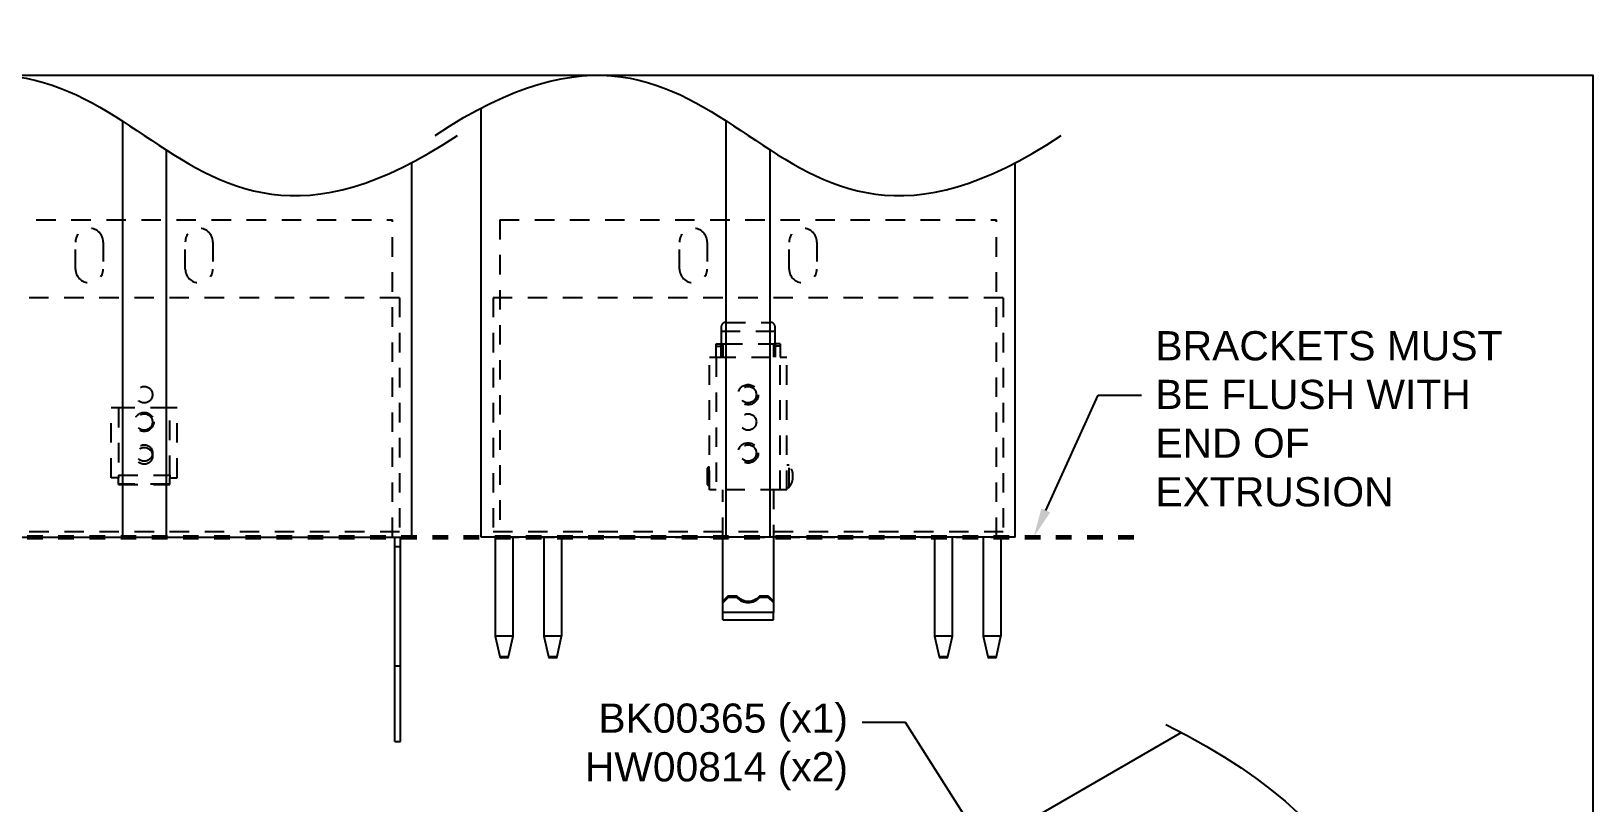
# Model space of a CAD drawing. Header units: inches. Extents: x -3.7 to 11.6, y -13.5 to 0.3.
# Drawn here: x 1.63 to 11.64, y -4.67 to 0.28 of the extents above; entities that cross this region are included whole.
import ezdxf
from ezdxf import colors
from ezdxf.entities.mleader import LeaderData, LeaderLine
from ezdxf.math import Vec2, Vec3

# ---------------------------------------------------------------- set-up
doc = ezdxf.new("R2010")
doc.units = ezdxf.units.IN
doc.header["$LTSCALE"] = 0.5
doc.header["$MEASUREMENT"] = 0
doc.linetypes.add('HIDDEN', pattern=[0.375, 0.25, -0.125])
doc.linetypes.add('PHANTOM', pattern=[0.5, 0.25, -0.05, 0.05, -0.05, 0.05, -0.05])
for name, color, linetype in [('Brackets', 181, 'CONTINUOUS'), ('Dimension', 10, 'CONTINUOUS'), ('FAB DWG', 221, 'CONTINUOUS'), ('Hardware', 242, 'CONTINUOUS'), ('Housing', 150, 'CONTINUOUS')]:
    doc.layers.add(name, color=color, linetype=linetype)
doc.layers.add('Text-Unprinted', color=131, linetype='CONTINUOUS', plot=False)
doc.styles.add('LSAD_Standard', font='arial.ttf')

msp = doc.modelspace()

# ---------------------------------------------------------------- linework, layer by layer
at = {"layer": 'Brackets', "linetype": 'HIDDEN', "transparency": 16777216}
for p, q in [((0.758, -0.929), (3.944, -0.929)), ((3.944, -2.965), (3.944, -0.929)), ((4.632, -0.929), (7.818, -0.929)), ((4.632, -0.929), (4.632, -2.965)), ((7.818, -2.965), (7.818, -0.929)), ((1.911, -1.244), (1.911, -1.071)), ((2.088, -1.071), (2.088, -1.244)), ((2.614, -1.244), (2.614, -1.071)), ((2.791, -1.071), (2.791, -1.244)), ((5.785, -1.244), (5.785, -1.071)), ((5.962, -1.071), (5.962, -1.244)), ((6.489, -1.244), (6.489, -1.071)), ((6.666, -1.071), (6.666, -1.244)), ((3.988, -1.429), (0.714, -1.429)), ((3.988, -1.429), (3.988, -2.929)), ((7.862, -1.429), (4.589, -1.429)), ((4.589, -1.429), (4.589, -2.929)), ((7.862, -1.429), (7.862, -2.929)), ((0.714, -2.929), (3.988, -2.929)), ((0.758, -2.965), (3.944, -2.965)), ((4.589, -2.929), (7.862, -2.929)), ((4.632, -2.965), (7.818, -2.965))]:
    msp.add_line(p, q, dxfattribs=at)
at = {"layer": 'Brackets', "transparency": 16777216}
for p, q in [((3.959, -4.277), (3.959, -2.965)), ((3.995, -4.277), (3.995, -2.965)), ((3.995, -3.027), (3.959, -3.027)), ((3.995, -3.794), (3.959, -3.794)), ((3.959, -4.277), (3.995, -4.277))]:
    msp.add_line(p, q, dxfattribs=at)
at = {"layer": 'Brackets', "linetype": 'HIDDEN', "transparency": 16777216}
for centre in [(2.351, -2.051), (6.225, -2.051), (2.351, -2.226), (6.225, -2.226), (2.351, -2.425), (6.225, -2.425)]:
    msp.add_circle(centre, 0.053, dxfattribs=at)
for centre, start, end in [((1.999, -1.071), 0, 180), ((2.703, -1.071), 0, 180), ((5.874, -1.071), 0, 180), ((6.577, -1.071), 0, 180), ((1.999, -1.244), 180, 0), ((2.703, -1.244), 180, 0), ((5.874, -1.244), 180, 0), ((6.577, -1.244), 180, 0)]:
    msp.add_arc(centre, 0.0885, start, end, dxfattribs=at)
at = {"layer": 'Dimension', "transparency": 16777216}
for points in [[(0.342, -0.386), (1.347, 0.283), (2.351, -0.386), (3.355, -1.056), (4.36, -0.386)], [(4.217, -0.386), (5.221, 0.283), (6.225, -0.386), (7.23, -1.056), (8.234, -0.386)]]:
    msp.add_open_spline(points, degree=3, dxfattribs=at)
at = {"layer": 'FAB DWG', "linetype": 'PHANTOM', "lineweight": 60, "ltscale": 0.5, "transparency": 16777216}
msp.add_line((0, -2.965), (8.771, -2.965), dxfattribs=at)
at = {"layer": 'Hardware', "linetype": 'HIDDEN', "transparency": 16777216}
for p, q in [((6.084, -1.587), (6.367, -1.587)), ((6.052, -1.614), (6.052, -1.646)), ((6.399, -1.646), (6.052, -1.646)), ((6.052, -1.646), (6.052, -1.725)), ((6.399, -1.646), (6.399, -1.614)), ((6.399, -1.725), (6.399, -1.646)), ((6.021, -1.725), (6.052, -1.725)), ((6.021, -1.74), (6.021, -1.725)), ((6.021, -1.811), (6.021, -1.74)), ((6.021, -1.74), (6.052, -1.74)), ((6.052, -1.74), (6.052, -1.725)), ((6.052, -1.725), (6.064, -1.725)), ((6.052, -1.811), (6.052, -1.74)), ((6.064, -1.725), (6.387, -1.725)), ((6.064, -1.811), (6.064, -1.725)), ((6.387, -1.725), (6.399, -1.725)), ((6.387, -1.725), (6.387, -1.811)), ((6.43, -1.725), (6.399, -1.725)), ((6.399, -1.725), (6.399, -1.74)), ((6.43, -1.74), (6.399, -1.74)), ((6.399, -1.74), (6.399, -1.811)), ((6.43, -1.725), (6.43, -1.74)), ((6.43, -1.74), (6.43, -1.811)), ((5.977, -2.662), (5.977, -1.811)), ((5.977, -1.811), (6.021, -1.811)), ((6.021, -1.811), (6.021, -2.662)), ((6.021, -1.811), (6.43, -1.811)), ((6.43, -2.662), (6.43, -1.811)), ((6.43, -1.811), (6.473, -1.811)), ((6.473, -2.662), (6.473, -1.811)), ((2.139, -2.584), (2.139, -2.136)), ((2.186, -2.136), (2.186, -2.567)), ((2.516, -2.136), (2.186, -2.136)), ((2.516, -2.567), (2.516, -2.136)), ((2.563, -2.584), (2.563, -2.136)), ((6.488, -2.504), (6.473, -2.504)), ((6.488, -2.646), (6.488, -2.504)), ((2.186, -2.567), (2.186, -2.572)), ((2.186, -2.567), (2.516, -2.567)), ((2.186, -2.572), (2.186, -2.584)), ((2.186, -2.572), (2.186, -2.584)), ((2.186, -2.625), (2.186, -2.584)), ((2.516, -2.567), (2.516, -2.572)), ((2.516, -2.572), (2.516, -2.584)), ((2.516, -2.572), (2.516, -2.584)), ((2.516, -2.625), (2.516, -2.584)), ((5.962, -2.528), (5.962, -2.622)), ((5.977, -2.516), (5.974, -2.516)), ((5.974, -2.516), (5.974, -2.575)), ((5.974, -2.575), (5.974, -2.634)), ((2.516, -2.625), (2.186, -2.625)), ((2.186, -2.627), (2.186, -2.625)), ((2.186, -2.627), (2.516, -2.627)), ((2.516, -2.627), (2.516, -2.625)), ((5.974, -2.634), (5.977, -2.634)), ((6.021, -2.662), (5.977, -2.662)), ((6.43, -2.662), (6.021, -2.662)), ((6.062, -2.965), (6.062, -2.662)), ((6.389, -2.662), (6.389, -2.965)), ((6.473, -2.662), (6.43, -2.662)), ((6.473, -2.646), (6.488, -2.646))]:
    msp.add_line(p, q, dxfattribs=at)
at = {"layer": 'Hardware', "transparency": 16777216}
for p, q in [((4.603, -2.965), (4.603, -3.599)), ((4.718, -3.599), (4.718, -2.965)), ((4.915, -2.965), (4.915, -3.599)), ((5.03, -3.599), (5.03, -2.965)), ((6.062, -3.377), (6.062, -2.965)), ((6.388, -2.965), (6.388, -3.376)), ((7.421, -2.965), (7.421, -3.599)), ((7.536, -3.599), (7.536, -2.965)), ((7.733, -2.965), (7.733, -3.599)), ((7.848, -3.599), (7.848, -2.965)), ((6.098, -3.343), (6.062, -3.377)), ((6.062, -3.387), (6.098, -3.353)), ((6.062, -3.387), (6.062, -3.377)), ((6.062, -3.45), (6.062, -3.387)), ((6.098, -3.353), (6.098, -3.343)), ((6.098, -3.343), (6.152, -3.343)), ((6.152, -3.353), (6.098, -3.353)), ((6.152, -3.353), (6.152, -3.343)), ((6.299, -3.343), (6.299, -3.353)), ((6.299, -3.343), (6.354, -3.343)), ((6.354, -3.353), (6.299, -3.353)), ((6.354, -3.343), (6.354, -3.353)), ((6.354, -3.343), (6.388, -3.376)), ((6.388, -3.386), (6.354, -3.353)), ((6.388, -3.376), (6.388, -3.386)), ((6.388, -3.386), (6.388, -3.45)), ((6.388, -3.45), (6.062, -3.45)), ((6.062, -3.496), (6.062, -3.45)), ((6.062, -3.496), (6.388, -3.496)), ((6.388, -3.496), (6.388, -3.45)), ((4.603, -3.599), (4.71, -3.599)), ((4.603, -3.602), (4.632, -3.733)), ((4.718, -3.602), (4.603, -3.602)), ((4.689, -3.733), (4.718, -3.602)), ((4.71, -3.599), (4.718, -3.599)), ((4.915, -3.599), (5.017, -3.599)), ((4.915, -3.602), (4.944, -3.733)), ((5.029, -3.602), (4.915, -3.602)), ((5, -3.733), (5.029, -3.602)), ((5.017, -3.599), (5.03, -3.599)), ((7.421, -3.599), (7.52, -3.599)), ((7.421, -3.602), (7.45, -3.733)), ((7.536, -3.602), (7.421, -3.602)), ((7.507, -3.733), (7.536, -3.602)), ((7.52, -3.599), (7.536, -3.599)), ((7.733, -3.599), (7.843, -3.599)), ((7.733, -3.602), (7.762, -3.733)), ((7.847, -3.602), (7.733, -3.602)), ((7.818, -3.733), (7.847, -3.602)), ((7.843, -3.599), (7.848, -3.599)), ((4.632, -3.733), (4.689, -3.733)), ((4.679, -3.74), (4.642, -3.74)), ((4.944, -3.733), (5, -3.733)), ((4.991, -3.74), (4.954, -3.74)), ((7.45, -3.733), (7.507, -3.733)), ((7.497, -3.74), (7.46, -3.74)), ((7.762, -3.733), (7.818, -3.733)), ((7.809, -3.74), (7.772, -3.74))]:
    msp.add_line(p, q, dxfattribs=at)
at = {"layer": 'Hardware', "linetype": 'HIDDEN', "transparency": 16777216}
for centre, radius in [((6.225, -2.051), 0.065), ((2.351, -2.226), 0.061), ((2.351, -2.444), 0.054), ((6.225, -2.425), 0.065)]:
    msp.add_circle(centre, radius, dxfattribs=at)
for centre, radius, start, end in [((6.082, -1.616), 0.0296, 86.1887, 175.5981), ((6.369, -1.616), 0.0296, 4.4019, 93.8113), ((6.398, -2.575), 0.115, 321.988, 38.012), ((5.974, -2.528), 0.0118, 90, 180), ((5.974, -2.622), 0.0118, 180, 270)]:
    msp.add_arc(centre, radius, start, end, dxfattribs=at)
at = {"layer": 'Hardware', "transparency": 16777216}
for centre, start, end in [((4.613, -3.599), 180, 192.5), ((4.708, -3.599), 347.5, 0), ((4.925, -3.599), 180, 192.5), ((5.02, -3.599), 347.5, 0), ((7.431, -3.599), 180, 192.5), ((7.526, -3.599), 347.5, 0), ((7.743, -3.599), 180, 192.5), ((7.838, -3.599), 347.5, 0), ((4.642, -3.73), 192.5, 270), ((4.679, -3.73), 270, 347.5), ((4.954, -3.73), 192.5, 270), ((4.991, -3.73), 270, 347.5), ((7.46, -3.73), 192.5, 270), ((7.497, -3.73), 270, 347.5), ((7.772, -3.73), 192.5, 270), ((7.809, -3.73), 270, 347.5)]:
    msp.add_arc(centre, 0.01, start, end, dxfattribs=at)
for centre, ratio, start_param, end_param in [((6.226, -3.287), 0.946063, 3.816725, 5.608053), ((6.226, -3.297), 0.946118, 3.816724, 5.608054)]:
    msp.add_ellipse(centre, major_axis=(0.0945, 0), ratio=ratio, start_param=start_param, end_param=end_param, dxfattribs=at)
at = {"layer": 'Hardware', "linetype": 'HIDDEN', "transparency": 16777216}
for points, knots in [([(2.186, -2.136), (2.181, -2.136), (2.171, -2.136), (2.158, -2.136), (2.147, -2.136), (2.14, -2.136), (2.139, -2.136), (2.139, -2.136)], [0, 0, 0, 0, 0.202788, 0.405576, 0.608364, 0.811152, 1, 1, 1, 1]), ([(2.563, -2.136), (2.563, -2.136), (2.562, -2.136), (2.554, -2.136), (2.543, -2.136), (2.53, -2.136), (2.521, -2.136), (2.516, -2.136)], [0, 0, 0, 0, 0.202788, 0.405576, 0.608364, 0.811152, 1, 1, 1, 1]), ([(2.186, -2.584), (2.18, -2.584), (2.171, -2.584), (2.16, -2.584), (2.153, -2.584), (2.147, -2.584), (2.141, -2.584), (2.14, -2.584), (2.139, -2.584)], [0, 0, 0, 0, 0.238133, 0.367508, 0.5, 0.632492, 0.761867, 1, 1, 1, 1]), ([(2.516, -2.584), (2.522, -2.584), (2.531, -2.584), (2.542, -2.584), (2.549, -2.584), (2.555, -2.584), (2.561, -2.584), (2.562, -2.584), (2.563, -2.584)], [0, 0, 0, 0, 0.2381325, 0.3675078, 0.5, 0.6324922, 0.7618675, 1, 1, 1, 1])]:
    msp.add_open_spline(points, degree=3, knots=knots, dxfattribs=at)
at = {"layer": 'Housing', "transparency": 16777216}
for p, q in [((2.211, -0.294), (2.211, -2.965)), ((4.512, -2.965), (4.512, -0.211)), ((6.085, -2.965), (6.085, -0.294)), ((2.491, -0.479), (2.491, -2.965)), ((6.366, -2.965), (6.366, -0.479)), ((4.065, -0.562), (4.065, -2.965)), ((7.939, -2.965), (7.939, -0.562)), ((0.637, -2.965), (4.065, -2.965)), ((7.939, -2.965), (4.512, -2.965)), ((9.005, -4.221), (6.456, -5.692))]:
    msp.add_line(p, q, dxfattribs=at)
at = {"layer": 'Housing', "color": 1, "transparency": 16777216}
msp.add_open_spline([(8.904, -4.169), (10.381, -4.902), (10.274, -6.547), (10.166, -8.193), (11.644, -8.925)], degree=3, dxfattribs=at)
at = {"layer": 'Text-Unprinted', "ltscale": 0.5, "transparency": 16777216}
msp.add_lwpolyline([(0, 0), (11.644, 0), (11.644, -13.529), (0, -13.529)], close=True, dxfattribs=at)

# ---------------------------------------------------------------- leaders
at = {"layer": 'FAB DWG', "ltscale": 0.5, "transparency": 16777216}
ml = msp.add_multileader_mtext('Standard', dxfattribs=at)
ml.set_content('\\A1;BRACKETS MUST BE FLUSH WITH END OF EXTRUSION', color=256, style='LSAD_Standard')
ml.set_leader_properties()
ml.build(insert=Vec2(0, 0))
ml.multileader.update_dxf_attribs({"text_left_attachment_type": 2, "text_right_attachment_type": 2, "dogleg_length": 0.36, "arrow_head_size": 0.188})
ctx = ml.context
ctx.base_point, ctx.char_height, ctx.arrow_head_size, ctx.landing_gap_size, ctx.plane_origin = Vec3(8.748, -2.055), 0.1875, 0.188, 0.09, Vec3(6.664, 12.871)
ctx.left_attachment, ctx.right_attachment = 2, 2
notes = []
notes.append((ctx, [(1, (1, 1, 0), (8.471, -2.055), (1, 0), 0.277, [(0, [(8.057, -2.965)], 0, [])])]))
ctx.mtext.insert, ctx.mtext.width, ctx.mtext.defined_height, ctx.mtext.flow_direction = Vec3(8.838, -1.643), 2.57859, 0.649, 5
ml = msp.add_multileader_mtext('Standard', dxfattribs=at)
ml.set_content('\\A1;BK00365 (x1)\\PHW00814 (x2)', color=256, style='LSAD_Standard')
ml.set_leader_properties()
ml.build(insert=Vec2(0, 0))
ml.multileader.update_dxf_attribs({"text_left_attachment_type": 2, "dogleg_length": 0.36, "arrow_head_size": 0.188})
ctx = ml.context
ctx.base_point, ctx.char_height, ctx.arrow_head_size, ctx.landing_gap_size, ctx.plane_origin = Vec3(5.118, -4.315), 0.1875, 0.188, 0.09, Vec3(9.183, 10.475)
ctx.left_attachment, ctx.text_align_type = 2, 2
notes.append((ctx, [(1, (1, 1, 0), (7.234, -4.155), (-1, 0), 0.277, [(0, [(8.001, -5.361)], 0, [])])]))
ctx.mtext.insert, ctx.mtext.width, ctx.mtext.defined_height, ctx.mtext.alignment, ctx.mtext.flow_direction = Vec3(6.866, -4.034), 2.35182, 0.649, 3, 5
for ctx, leaders in notes:
    for number, flags, end, landing, length, lines in leaders:
        leader = LeaderData()
        leader.index, (leader.has_last_leader_line, leader.has_dogleg_vector, leader.attachment_direction) = number, flags
        leader.last_leader_point, leader.dogleg_vector, leader.dogleg_length = Vec3(end), Vec3(landing), length
        for number, points, colour, breaks in lines:
            line = LeaderLine()
            line.index, line.vertices, line.color, line.breaks = number, Vec3.list(points), colors.encode_raw_color(colour), breaks
            leader.lines.append(line)
        ctx.leaders.append(leader)

doc.saveas('drawing.dxf')
